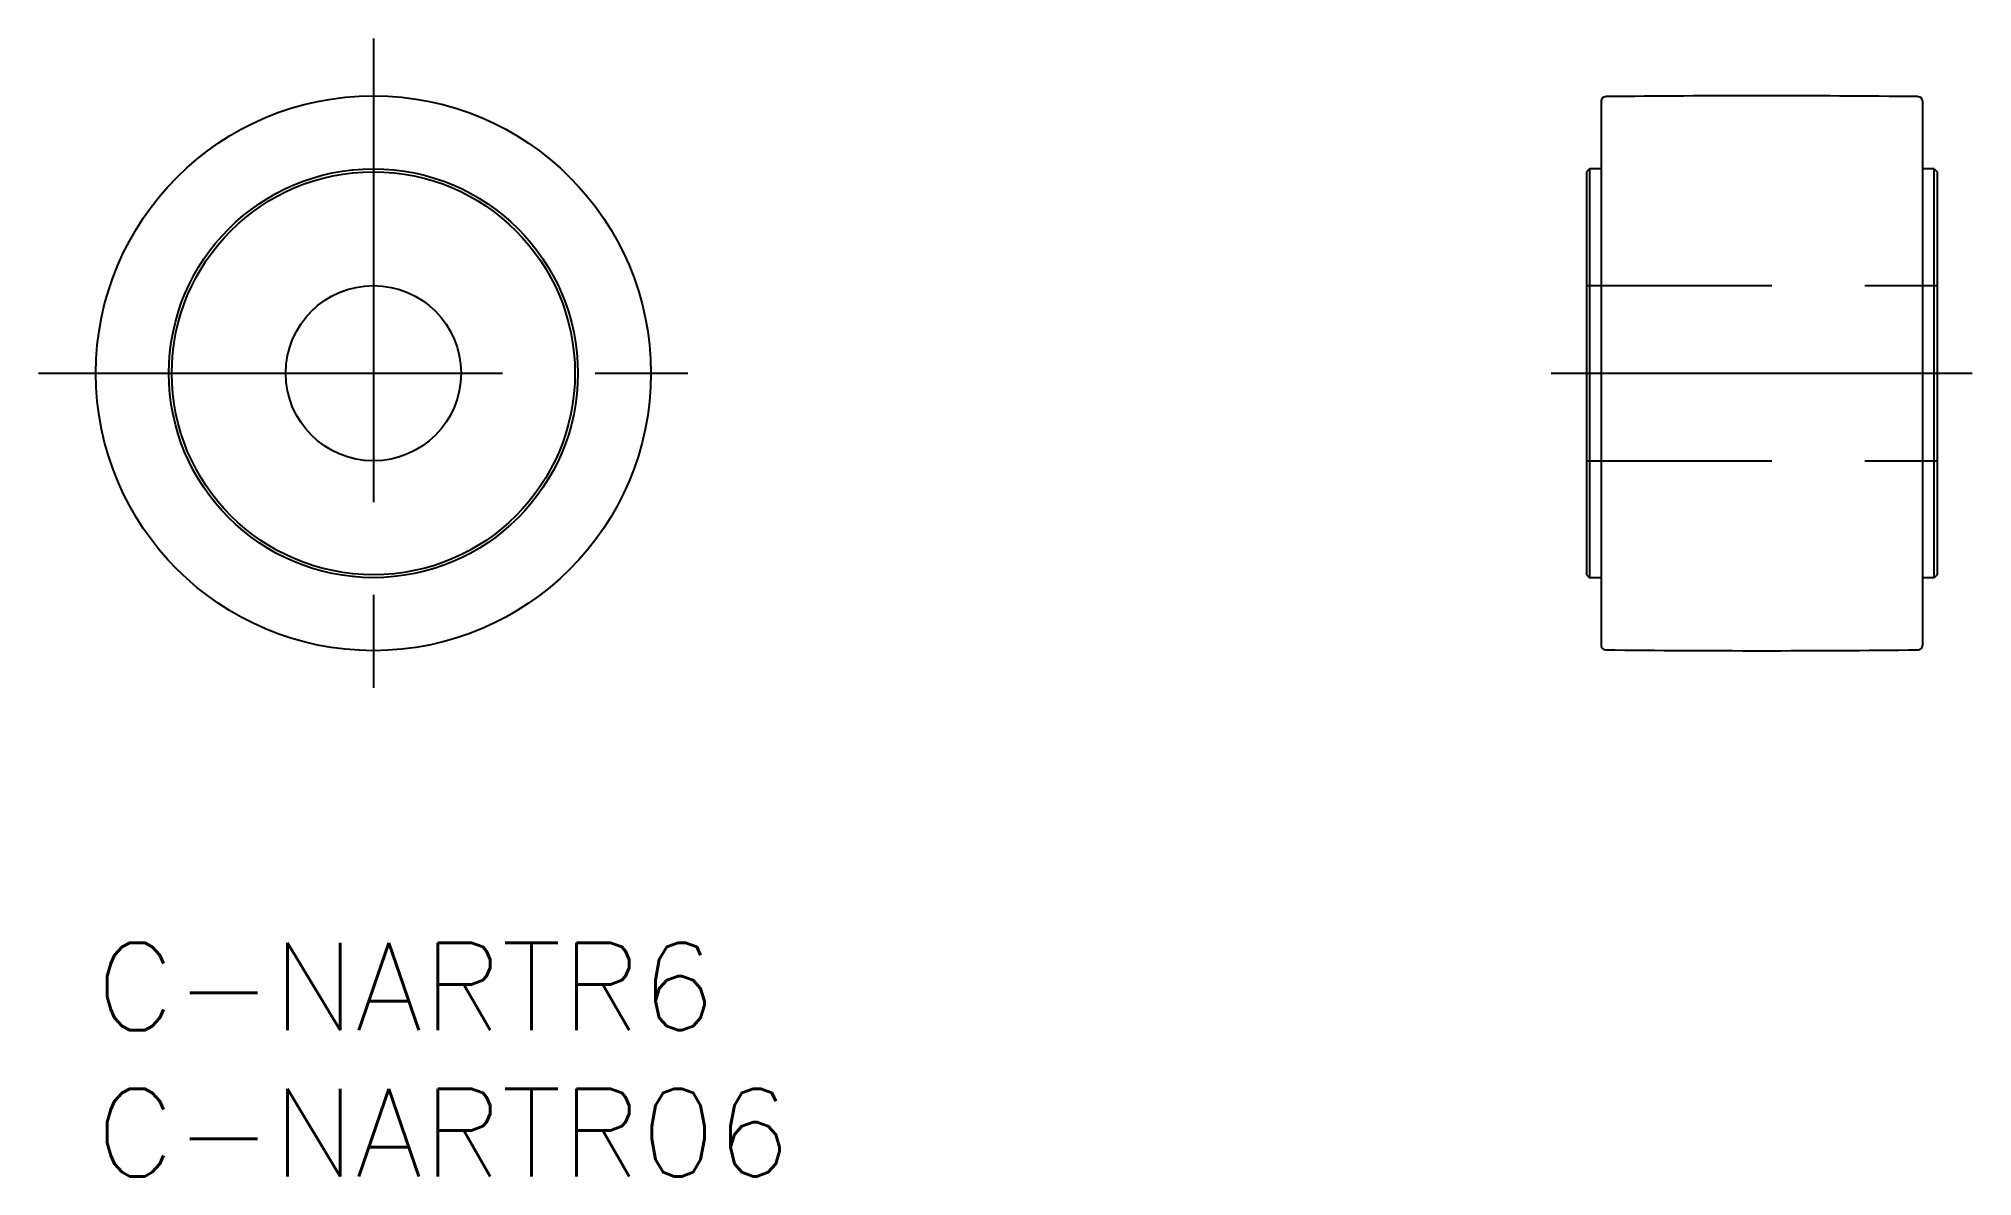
# Model space of a CAD drawing. Extents: x -2 to 64.2, y -8 to 31.
import ezdxf

# ---------------------------------------------------------------- set-up
doc = ezdxf.new("R2010")
doc.units = 0
doc.header["$LTSCALE"] = 0.5
doc.linetypes.add('CENTER', pattern=[50.8, 31.75, -6.35, 6.35, -6.35])
doc.linetypes.add('DASHED', pattern=[19.05, 12.7, -6.35])
for name, color, linetype in [('MSM_CENTER', 1, 'CENTER'), ('MSM_CONTINUOUS', 7, 'CONTINUOUS'), ('MSM_DASHED', 4, 'DASHED'), ('MSM_PART_NUMBER', 7, 'CONTINUOUS')]:
    doc.layers.add(name, color=color, linetype=linetype)
doc.styles.get("Standard").update_dxf_attribs({"font": 'txt.shx', "height": 3, "bigfont": 'bigfont.shx'})

# ---------------------------------------------------------------- blocks, each defined once
blk = doc.blocks.new('*U14')
at = {"layer": 'MSM_PART_NUMBER'}
blk.add_text('C-NARTR6', height=3, dxfattribs=at).set_placement((0, -3))
blk = doc.blocks.new('*U15')
at = {"layer": 'MSM_PART_NUMBER'}
blk.add_text('C-NARTR06', height=3, dxfattribs=at).set_placement((0, -8))

msp = doc.modelspace()

# ---------------------------------------------------------------- linework, layer by layer
at = {"layer": 'MSM_CENTER'}
for p, q in [((9.5, 30.958), (9.5, 8.042)), ((-1.958, 19.5), (20.958, 19.5)), ((49.815, 19.5), (64.23, 19.5))]:
    msp.add_line(p, q, dxfattribs=at)
at = {"layer": 'MSM_CONTINUOUS'}
for p, q in [((51.523, 28.821), (51.523, 10.179)), ((62.523, 28.821), (62.523, 10.179)), ((51.123, 26.5), (51.023, 26.4)), ((51.523, 26.5), (51.123, 26.5)), ((51.123, 26.5), (51.123, 12.5)), ((62.923, 26.5), (62.523, 26.5)), ((62.923, 26.5), (63.023, 26.4)), ((62.923, 12.5), (62.923, 26.5)), ((51.023, 26.4), (51.023, 12.6)), ((63.023, 26.4), (63.023, 12.6)), ((51.023, 12.6), (51.123, 12.5)), ((63.023, 12.6), (62.923, 12.5)), ((51.523, 12.5), (51.123, 12.5)), ((62.923, 12.5), (62.523, 12.5))]:
    msp.add_line(p, q, dxfattribs=at)
for radius in [9.5, 7, 6.9, 3]:
    msp.add_circle((9.5, 19.5), radius, dxfattribs=at)
for centre, radius, start, end in [((51.673, 28.821), 0.15, 90.61326, 180), ((57.023, -471), 500, 89.38674, 90.61326), ((62.373, 28.821), 0.15, 0, 89.38674), ((51.673, 10.179), 0.15, 180, 269.38674), ((57.023, 510), 500, 269.38674, 270.61326), ((62.373, 10.179), 0.15, 270.61326, 0)]:
    msp.add_arc(centre, radius, start, end, dxfattribs=at)
at = {"layer": 'MSM_DASHED'}
for p, q in [((51.023, 22.5), (63.023, 22.5)), ((51.023, 16.5), (63.023, 16.5))]:
    msp.add_line(p, q, dxfattribs=at)

# ---------------------------------------------------------------- block references
at = {"layer": 'MSM_CONTINUOUS'}
for name in ['*U14', '*U15']:
    msp.add_blockref(name, (0, 0), dxfattribs=at)

doc.saveas('drawing.dxf')
